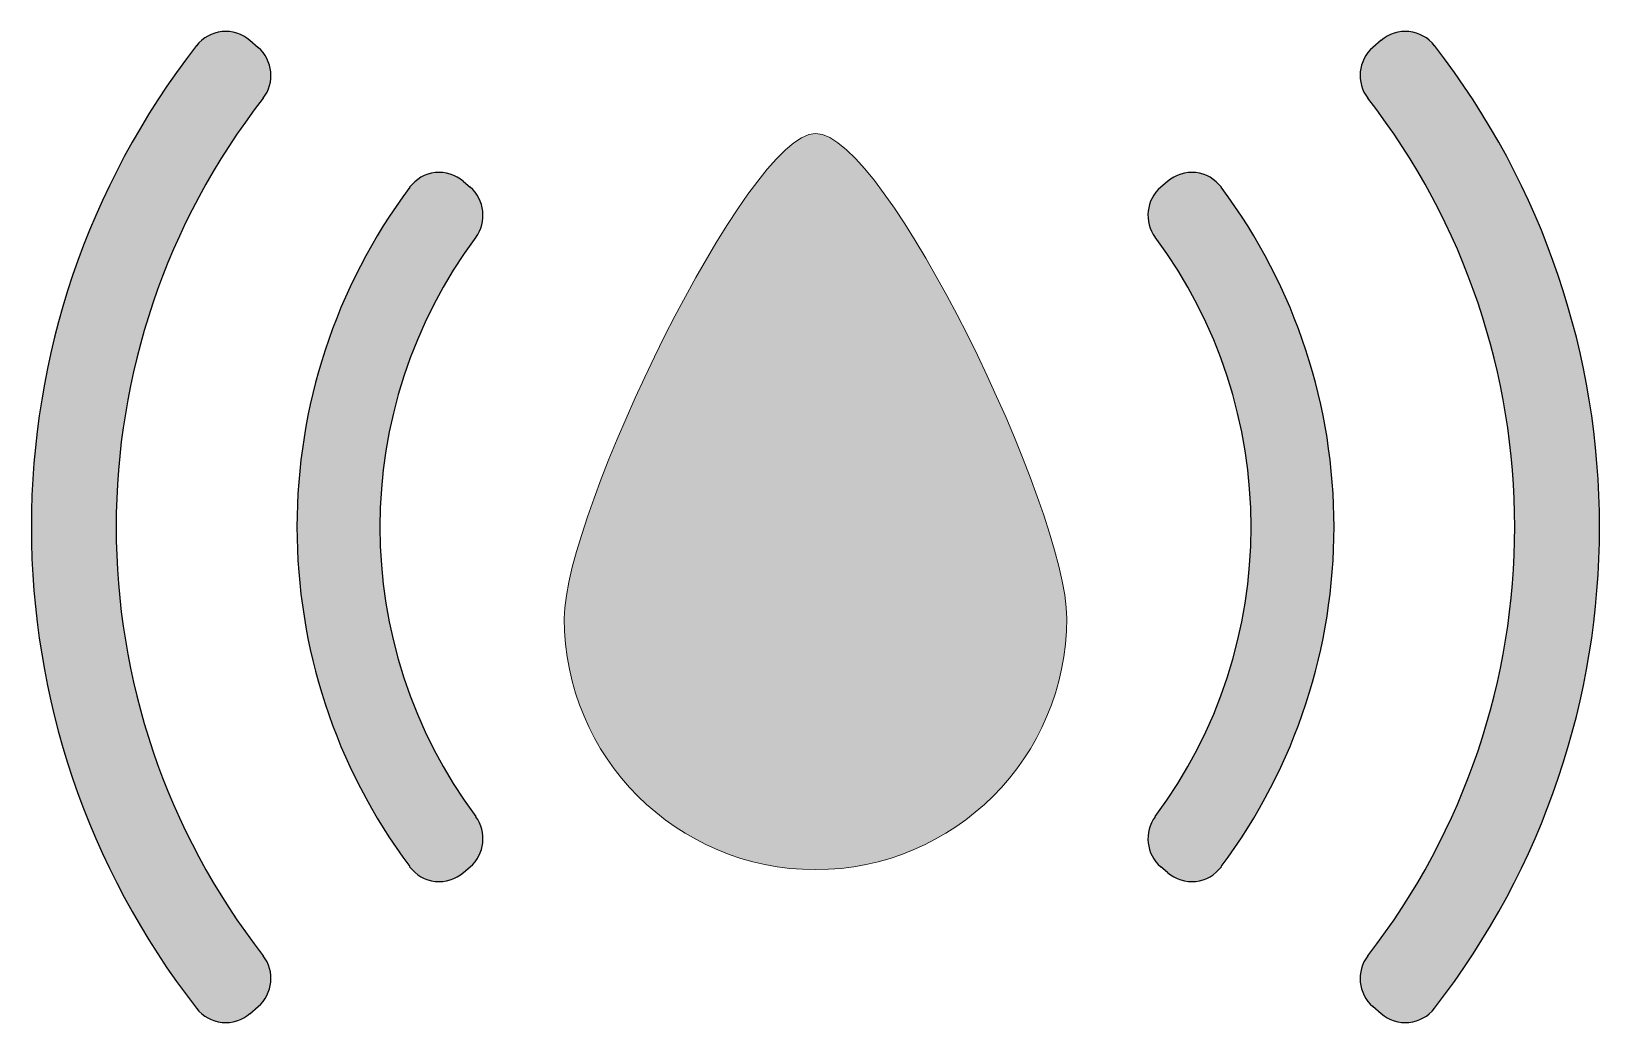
# Model space of a CAD drawing. Header units: inches. Extents: x -4.9 to 11.6, y -1.3 to 9.2.
import ezdxf

# ---------------------------------------------------------------- set-up
doc = ezdxf.new("R2010")
doc.units = ezdxf.units.IN
doc.header["$MEASUREMENT"] = 0
doc.layers.add('Layer 1', color=7, linetype='Continuous')

msp = doc.modelspace()

# ---------------------------------------------------------------- hatches: boundary and pattern name
h = msp.add_hatch(color=256)
h.dxf.hatch_style = 1
h.paths.add_polyline_path([(-2.465, 8.485, 0.399551), (-2.518, 9.02), (-2.604, 9.094, 0.428815), (-3.167, 9.038, 0.343099), (-3.167, -1.101, 0.428815), (-2.604, -1.157), (-2.518, -1.083, 0.399551), (-2.465, -0.548, -0.342694)])
h = msp.add_hatch(color=256)
h.dxf.hatch_style = 1
h.paths.add_polyline_path([(9.869, 9.038, 0.428815), (9.307, 9.094), (9.221, 9.02, 0.399551), (9.168, 8.485, -0.342694), (9.168, -0.548, 0.399551), (9.221, -1.083), (9.307, -1.157, 0.428815), (9.869, -1.101, 0.343099)])
h = msp.add_hatch(color=256)
h.dxf.hatch_style = 1
h.paths.add_polyline_path([(-0.227, 7.019, 0.393579), (-0.285, 7.547), (-0.356, 7.608, 0.434803), (-0.923, 7.546, 0.331854), (-0.923, 0.391, 0.434803), (-0.356, 0.329), (-0.285, 0.39, 0.393579), (-0.227, 0.918, -0.3312)])
h = msp.add_hatch(color=256)
h.dxf.hatch_style = 1
h.paths.add_polyline_path([(7.625, 7.546, 0.434803), (7.058, 7.608), (6.988, 7.547, 0.393579), (6.929, 7.019, -0.3312), (6.929, 0.918, 0.393579), (6.988, 0.39), (7.058, 0.329, 0.434803), (7.625, 0.391, 0.331854)])
at = {"layer": 'Layer 1', "true_color": 0xcb2e32}
h = msp.add_hatch(color=242, dxfattribs=at)
h.dxf.hatch_style = 2
edge = h.paths.add_edge_path()
edge.add_spline(control_points=[(3.351, 8.114), (2.642, 8.114), (0.706, 4.117), (0.706, 3.006), (0.706, 1.544), (1.89, 0.36), (3.351, 0.36), (4.813, 0.36), (5.997, 1.544), (5.997, 3.006), (5.997, 4.156), (4.089, 8.114), (3.351, 8.114)], knot_values=[0, 0, 0, 0, 1, 1, 1, 2, 2, 2, 3, 3, 3, 4, 4, 4, 4], degree=3, periodic=0)

# ---------------------------------------------------------------- linework, layer by layer
for p, q in [((-2.604, 9.094), (-2.518, 9.02)), ((9.307, 9.094), (9.221, 9.02)), ((-0.356, 7.608), (-0.285, 7.547)), ((7.058, 7.608), (6.988, 7.547)), ((-0.356, 0.329), (-0.285, 0.39)), ((7.058, 0.329), (6.988, 0.39)), ((-2.604, -1.157), (-2.518, -1.083)), ((9.307, -1.157), (9.221, -1.083))]:
    msp.add_line(p, q)
for centre, radius, start, end in [((-2.859, 8.798), 0.39, 49.2845, 142.1259), ((9.562, 8.798), 0.39, 37.8741, 130.7155), ((3.351, 3.969), 8.257, 142.1259, 217.8741), ((-2.773, 8.724), 0.39, 322.1675, 49.2845), ((9.476, 8.724), 0.39, 130.7155, 217.8325), ((3.351, 3.969), 8.257, 322.1259, 37.8741), ((3.351, 3.969), 7.364, 142.1675, 217.8325), ((3.351, 3.969), 7.364, 322.1675, 37.8325), ((-0.61, 7.313), 0.39, 49.2845, 143.2827), ((7.313, 7.313), 0.39, 36.7173, 130.7155), ((3.874, 3.969), 5.983, 143.2827, 216.7173), ((-0.54, 7.252), 0.39, 323.3503, 49.2845), ((7.242, 7.252), 0.39, 130.7155, 216.6497), ((2.829, 3.969), 5.983, 323.2827, 36.7173), ((3.874, 3.969), 5.11, 143.3503, 216.6497), ((2.829, 3.969), 5.11, 323.3503, 36.6497), ((-0.54, 0.685), 0.39, 310.7155, 36.6497), ((7.242, 0.685), 0.39, 143.3503, 229.2845), ((-0.61, 0.624), 0.39, 216.7173, 310.7155), ((7.313, 0.624), 0.39, 229.2845, 323.2827), ((-2.773, -0.787), 0.39, 310.7155, 37.8325), ((9.476, -0.787), 0.39, 142.1675, 229.2845), ((-2.859, -0.861), 0.39, 217.8741, 310.7155), ((9.562, -0.861), 0.39, 229.2845, 322.1259)]:
    msp.add_arc(centre, radius, start, end)
at = {"layer": 'Layer 1', "lineweight": 0}
msp.add_open_spline([(3.351, 8.114), (2.642, 8.114), (0.706, 4.117), (0.706, 3.006), (0.706, 1.544), (1.89, 0.36), (3.351, 0.36), (4.813, 0.36), (5.997, 1.544), (5.997, 3.006), (5.997, 4.156), (4.089, 8.114), (3.351, 8.114)], degree=3, knots=[0, 0, 0, 0, 1, 1, 1, 2, 2, 2, 3, 3, 3, 4, 4, 4, 4], dxfattribs=at)

doc.saveas('drawing.dxf')
